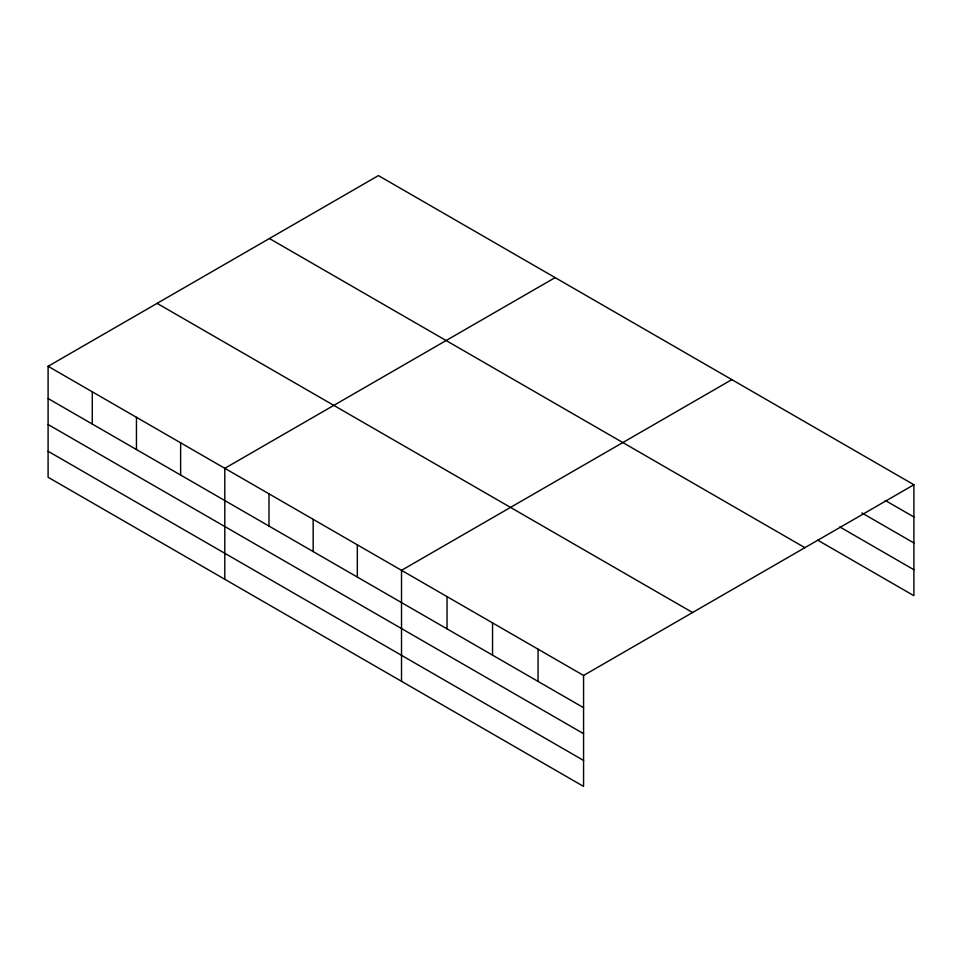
<?xml version="1.0" encoding="UTF-8"?>
<svg xmlns="http://www.w3.org/2000/svg" width="962" height="962" viewBox="0 0 962 962"><rect width="100%" height="100%" fill="white"/><g stroke="black" fill="none" stroke-linecap="round" stroke-linejoin="round"><path stroke-width="1.44" d="M48.1 366.294L583.573 675.456L583.573 786.411L48.1 477.26L48.1 366.294L378.427 175.589L913.9 484.74L913.9 595.706L817.664 540.139M555.134 277.609L224.807 468.314L224.807 579.28M731.841 379.629L401.515 570.334L401.515 681.3M583.573 675.456L913.9 484.74M885.293 500.468L913.9 516.979M861.88 512.926L913.9 542.953M839.778 526.923L913.9 569.72M269.42 238.516L804.893 547.679M157.107 303.367L692.58 612.517M48.1 398.533L583.573 707.695M48.1 424.519L583.573 733.669M48.1 451.274L583.573 760.437M538.059 649.17L538.059 681.409M492.544 622.895L492.544 655.134M447.029 596.62L447.029 628.859M357.335 544.829L357.335 577.068M313.167 519.324L313.167 551.563M268.987 493.819L268.987 526.058M180.628 442.809L180.628 475.048M136.46 417.304L136.46 449.543M92.28 391.799L92.28 424.038"/></g></svg>
